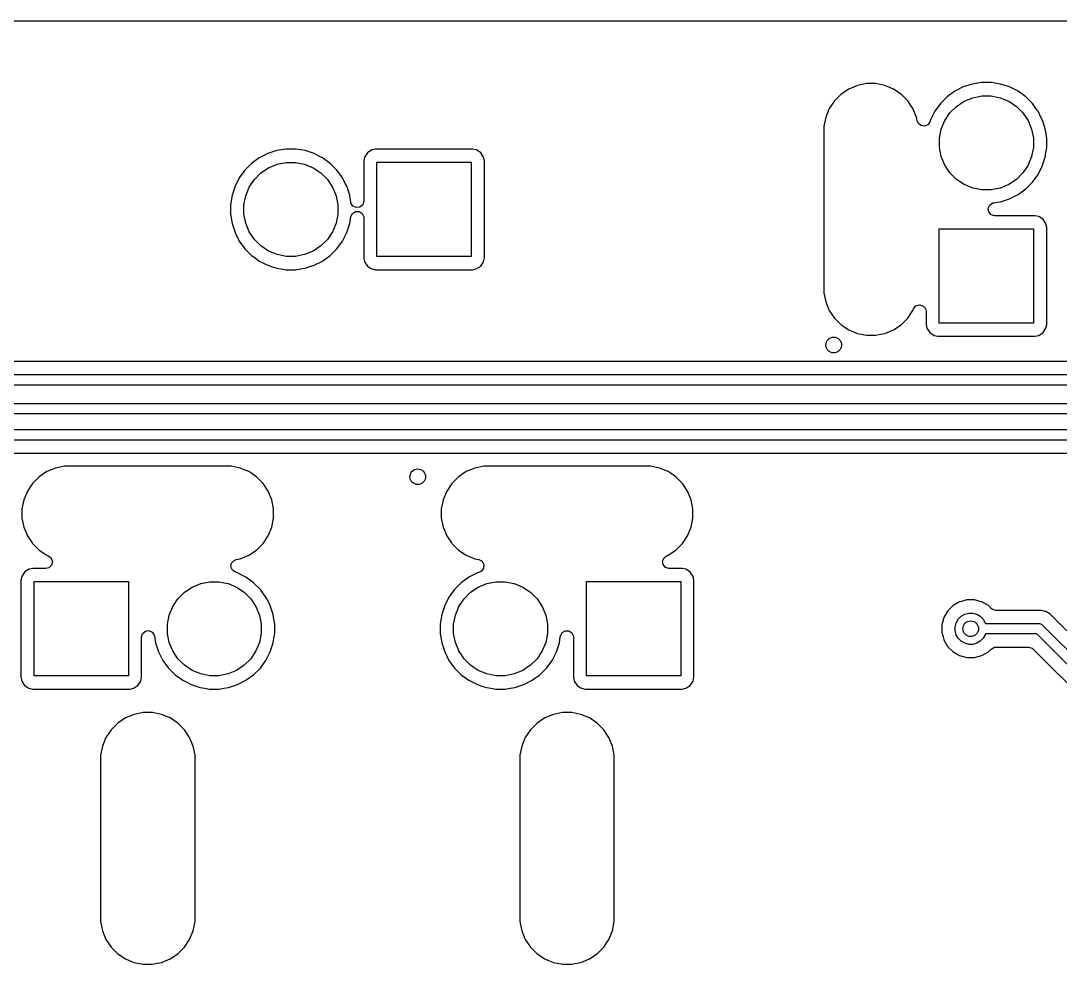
# Model space of a CAD drawing. Extents: x 45 to 205, y -97 to -37.
# Drawn here: x 144.58 to 164.41, y -55.4 to -37.4 of the extents above; entities that cross this region are included whole.
import ezdxf

# ---------------------------------------------------------------- set-up
doc = ezdxf.new("R2010")
doc.units = 0
doc.layers.add('BLACK', color=7, linetype='CONTINUOUS')

msp = doc.modelspace()

# ---------------------------------------------------------------- linework, layer by layer
at = {"layer": 'BLACK', "linetype": 'CONTINUOUS'}
for p, q in [((45.52449, -37.40057), (186.388302, -37.40057)), ((160.537322, -38.634176), (160.373449, -38.702053)), ((160.537331, -38.634173), (160.537322, -38.634176)), ((160.711296, -38.59957), (160.537331, -38.634173)), ((160.711299, -38.59957), (160.711296, -38.59957)), ((160.888681, -38.59957), (160.711299, -38.59957)), ((160.888684, -38.59957), (160.888681, -38.59957)), ((161.062648, -38.634173), (160.888684, -38.59957)), ((161.062657, -38.634176), (161.062648, -38.634173)), ((161.22653, -38.702053), (161.062657, -38.634176)), ((162.55835, -38.663858), (162.396992, -38.746076)), ((162.558353, -38.663857), (162.55835, -38.663858)), ((162.730579, -38.607899), (162.558353, -38.663857)), ((162.909439, -38.57957), (162.730579, -38.607899)), ((162.909444, -38.57957), (162.909439, -38.57957)), ((163.090536, -38.57957), (162.909444, -38.57957)), ((163.090541, -38.57957), (163.090536, -38.57957)), ((163.2694, -38.607899), (163.090541, -38.57957)), ((163.441626, -38.663857), (163.2694, -38.607899)), ((163.441629, -38.663858), (163.441626, -38.663857)), ((163.55129, -38.719734), (163.441629, -38.663858)), ((160.225951, -38.800608), (160.100528, -38.926031)), ((160.225955, -38.800605), (160.225951, -38.800608)), ((160.373436, -38.70206), (160.225955, -38.800605)), ((160.373449, -38.702053), (160.373436, -38.70206)), ((161.226543, -38.70206), (161.22653, -38.702053)), ((161.374024, -38.800605), (161.226543, -38.70206)), ((161.374028, -38.800608), (161.374024, -38.800605)), ((161.499451, -38.926031), (161.374028, -38.800608)), ((162.25049, -38.852515), (162.122435, -38.98057)), ((162.250495, -38.852511), (162.25049, -38.852515)), ((162.396992, -38.746076), (162.250495, -38.852511)), ((162.738734, -38.868824), (162.911775, -38.834404)), ((162.911775, -38.834404), (163.088205, -38.834404)), ((163.088205, -38.834404), (163.261246, -38.868824)), ((163.602984, -38.746074), (163.55129, -38.719734)), ((163.602986, -38.746075), (163.602984, -38.746074)), ((163.602987, -38.746076), (163.602986, -38.746075)), ((163.749484, -38.852511), (163.602987, -38.746076)), ((163.749489, -38.852515), (163.749484, -38.852511)), ((163.877544, -38.98057), (163.749489, -38.852515)), ((160.100525, -38.926035), (160.00198, -39.073516)), ((160.100528, -38.926031), (160.100525, -38.926035)), ((161.499454, -38.926035), (161.499451, -38.926031)), ((161.597999, -39.073516), (161.499454, -38.926035)), ((162.122431, -38.980575), (162.015996, -39.127072)), ((162.122435, -38.98057), (162.122431, -38.980575)), ((162.304281, -39.159116), (162.429036, -39.034361)), ((162.429036, -39.034361), (162.575733, -38.936341)), ((162.575733, -38.936341), (162.738734, -38.868824)), ((163.261246, -38.868824), (163.424247, -38.936341)), ((163.424247, -38.936341), (163.570944, -39.034361)), ((163.570944, -39.034361), (163.695699, -39.159116)), ((163.877548, -38.980575), (163.877544, -38.98057)), ((163.945073, -39.073516), (163.877548, -38.980575)), ((159.934093, -39.237411), (159.89949, -39.411374)), ((159.934096, -39.237402), (159.934093, -39.237411)), ((160.001973, -39.073529), (159.934096, -39.237402)), ((160.00198, -39.073516), (160.001973, -39.073529)), ((161.598006, -39.073529), (161.597999, -39.073516)), ((161.665883, -39.237402), (161.598006, -39.073529)), ((161.665886, -39.237411), (161.665883, -39.237402)), ((161.681201, -39.314405), (161.665886, -39.237411)), ((162.015996, -39.127072), (161.933778, -39.28843)), ((162.206261, -39.305813), (162.304281, -39.159116)), ((163.695699, -39.159116), (163.793719, -39.305813)), ((163.983986, -39.127076), (163.945073, -39.073516)), ((164.010845, -39.17979), (163.983986, -39.127076)), ((164.066201, -39.28843), (164.010845, -39.17979)), ((159.89949, -39.411374), (159.89949, -42.588765)), ((161.696631, -39.354247), (161.681201, -39.314405)), ((161.748106, -39.401491), (161.696631, -39.354247)), ((161.816953, -39.413406), (161.748106, -39.401491)), ((161.881311, -39.386208), (161.816953, -39.413406)), ((161.920749, -39.328532), (161.881311, -39.386208)), ((161.933777, -39.288433), (161.920749, -39.328532)), ((161.933778, -39.28843), (161.933777, -39.288433)), ((162.138744, -39.468814), (162.206261, -39.305813)), ((163.793719, -39.305813), (163.861236, -39.468814)), ((164.066202, -39.288433), (164.066201, -39.28843)), ((164.087586, -39.354247), (164.066202, -39.288433)), ((164.122161, -39.460661), (164.087586, -39.354247)), ((164.131649, -39.520565), (164.122161, -39.460661)), ((162.104324, -39.641855), (162.138744, -39.468814)), ((162.104324, -39.818285), (162.104324, -39.641855)), ((163.861236, -39.468814), (163.895656, -39.641855)), ((163.895656, -39.641855), (163.895656, -39.818285)), ((164.15049, -39.639518), (164.131649, -39.520565)), ((164.15049, -39.820621), (164.15049, -39.639518)), ((149.639439, -39.84957), (149.460579, -39.877899)), ((149.639444, -39.84957), (149.639439, -39.84957)), ((149.820536, -39.84957), (149.639444, -39.84957)), ((149.820541, -39.84957), (149.820536, -39.84957)), ((149.9994, -39.877899), (149.820541, -39.84957)), ((151.345313, -39.84957), (151.272254, -39.864102)), ((151.345316, -39.84957), (151.345313, -39.84957)), ((153.194664, -39.84957), (151.345316, -39.84957)), ((153.194667, -39.84957), (153.194664, -39.84957)), ((153.267725, -39.864102), (153.194667, -39.84957)), ((162.138744, -39.991326), (162.104324, -39.818285)), ((163.895656, -39.818285), (163.861236, -39.991326)), ((164.141288, -39.878714), (164.15049, -39.820621)), ((149.126992, -40.016076), (148.980495, -40.122511)), ((149.28835, -39.933858), (149.126992, -40.016076)), ((149.288353, -39.933857), (149.28835, -39.933858)), ((149.460579, -39.877899), (149.288353, -39.933857)), ((150.171626, -39.933857), (149.9994, -39.877899)), ((150.171629, -39.933858), (150.171626, -39.933857)), ((150.265457, -39.981667), (150.171629, -39.933858)), ((150.332984, -40.016074), (150.265457, -39.981667)), ((150.332986, -40.016075), (150.332984, -40.016074)), ((150.332987, -40.016076), (150.332986, -40.016075)), ((150.479484, -40.122511), (150.332987, -40.016076)), ((151.134022, -40.002334), (151.11949, -40.075391)), ((151.134023, -40.00233), (151.134022, -40.002334)), ((151.189389, -39.919469), (151.134023, -40.00233)), ((151.27225, -39.864103), (151.189389, -39.919469)), ((151.272254, -39.864102), (151.27225, -39.864103)), ((153.267729, -39.864103), (153.267725, -39.864102)), ((153.269493, -39.865282), (153.267729, -39.864103)), ((153.350591, -39.919469), (153.269493, -39.865282)), ((153.404051, -39.999479), (153.350591, -39.919469)), ((153.405956, -40.00233), (153.404051, -39.999479)), ((153.405957, -40.002334), (153.405956, -40.00233)), ((153.420489, -40.075391), (153.405957, -40.002334)), ((162.206261, -40.154327), (162.138744, -39.991326)), ((163.861236, -39.991326), (163.793719, -40.154327)), ((164.066201, -40.171709), (164.122161, -39.999479)), ((164.122161, -39.999479), (164.141288, -39.878714)), ((148.852431, -40.250575), (148.745996, -40.397072)), ((148.852435, -40.25057), (148.852431, -40.250575)), ((148.98049, -40.122515), (148.852435, -40.25057)), ((148.980495, -40.122511), (148.98049, -40.122515)), ((149.159036, -40.304361), (149.305733, -40.206341)), ((149.305733, -40.206341), (149.468734, -40.138824)), ((149.468734, -40.138824), (149.641775, -40.104404)), ((149.641775, -40.104404), (149.818205, -40.104404)), ((149.818205, -40.104404), (149.991246, -40.138824)), ((149.991246, -40.138824), (150.154247, -40.206341)), ((150.154247, -40.206341), (150.300944, -40.304361)), ((150.479489, -40.122515), (150.479484, -40.122511)), ((150.607544, -40.25057), (150.479489, -40.122515)), ((150.607548, -40.250575), (150.607544, -40.25057)), ((150.688347, -40.361787), (150.607548, -40.250575)), ((151.11949, -40.075391), (151.11949, -40.842938)), ((151.36999, -41.90007), (151.36999, -40.10007)), ((151.36999, -40.10007), (153.16999, -40.10007)), ((153.16999, -40.10007), (153.16999, -41.90007)), ((153.42049, -40.075393), (153.420489, -40.075391)), ((153.42049, -40.075396), (153.42049, -40.075393)), ((153.42049, -41.924744), (153.42049, -40.075396)), ((162.304281, -40.301024), (162.206261, -40.154327)), ((163.793719, -40.154327), (163.695699, -40.301024)), ((163.983986, -40.333064), (164.066201, -40.171709)), ((148.745996, -40.397072), (148.663778, -40.55843)), ((148.936261, -40.575813), (149.034281, -40.429116)), ((149.034281, -40.429116), (149.159036, -40.304361)), ((150.300944, -40.304361), (150.425699, -40.429116)), ((150.425699, -40.429116), (150.523719, -40.575813)), ((150.713986, -40.397076), (150.688347, -40.361787)), ((150.76773, -40.502554), (150.713986, -40.397076)), ((162.429036, -40.425779), (162.304281, -40.301024)), ((162.575733, -40.523799), (162.429036, -40.425779)), ((163.570944, -40.425779), (163.424247, -40.523799)), ((163.695699, -40.301024), (163.570944, -40.425779)), ((163.877543, -40.479571), (163.983986, -40.333064)), ((148.663777, -40.558433), (148.607819, -40.730659)), ((148.663778, -40.55843), (148.663777, -40.558433)), ((148.868744, -40.738814), (148.936261, -40.575813)), ((150.523719, -40.575813), (150.591236, -40.738814)), ((150.796201, -40.55843), (150.76773, -40.502554)), ((150.796202, -40.558433), (150.796201, -40.55843)), ((150.801082, -40.573453), (150.796202, -40.558433)), ((150.852161, -40.730661), (150.801082, -40.573453)), ((162.738734, -40.591316), (162.575733, -40.523799)), ((162.911775, -40.625736), (162.738734, -40.591316)), ((163.088205, -40.625736), (162.911775, -40.625736)), ((163.261246, -40.591316), (163.088205, -40.625736)), ((163.424247, -40.523799), (163.261246, -40.591316)), ((163.602984, -40.714066), (163.749491, -40.607623)), ((163.749491, -40.607623), (163.877543, -40.479571)), ((148.607819, -40.730659), (148.57949, -40.909518)), ((148.834324, -40.911855), (148.868744, -40.738814)), ((150.591236, -40.738814), (150.625656, -40.911855)), ((150.853219, -40.737342), (150.852161, -40.730661)), ((150.873017, -40.862336), (150.853219, -40.737342)), ((151.11949, -40.842938), (151.099805, -40.909977)), ((163.269399, -40.852241), (163.441629, -40.796281)), ((163.441629, -40.796281), (163.602984, -40.714066)), ((148.57949, -40.909518), (148.57949, -41.090621)), ((148.834324, -41.088285), (148.834324, -40.911855)), ((150.625656, -40.911855), (150.625656, -41.088285)), ((150.876513, -40.877873), (150.873017, -40.862336)), ((150.914287, -40.936651), (150.876513, -40.877873)), ((150.902946, -41.074668), (150.962258, -41.037737)), ((150.977843, -40.965676), (150.914287, -40.936651)), ((150.962258, -41.037737), (151.032121, -41.038735)), ((151.047001, -40.955732), (150.977843, -40.965676)), ((151.032121, -41.038735), (151.090353, -41.077345)), ((151.099805, -40.909977), (151.047001, -40.955732)), ((163.034383, -40.977923), (163.063408, -40.914367)), ((163.044327, -41.047081), (163.034383, -40.977923)), ((163.090082, -41.099885), (163.044327, -41.047081)), ((163.063408, -40.914367), (163.068174, -40.911304)), ((163.068174, -40.911304), (163.122186, -40.876593)), ((163.122186, -40.876593), (163.137723, -40.873097)), ((163.137723, -40.873097), (163.205661, -40.862336)), ((163.205661, -40.862336), (163.269399, -40.852241)), ((148.57949, -41.090621), (148.607819, -41.26948)), ((148.868744, -41.261326), (148.834324, -41.088285)), ((150.625656, -41.088285), (150.591236, -41.261326)), ((150.852161, -41.269479), (150.866351, -41.179885)), ((150.866351, -41.179885), (150.873017, -41.137803)), ((150.873017, -41.137803), (150.902946, -41.074668)), ((151.090353, -41.077345), (151.118467, -41.141309)), ((151.118467, -41.141309), (151.11949, -41.157201)), ((151.11949, -41.157201), (151.11949, -41.924748)), ((163.157121, -41.11957), (163.090082, -41.099885)), ((163.924664, -41.11957), (163.157121, -41.11957)), ((163.924667, -41.11957), (163.924664, -41.11957)), ((163.997725, -41.134102), (163.924667, -41.11957)), ((163.997729, -41.134103), (163.997725, -41.134102)), ((164.010459, -41.142609), (163.997729, -41.134103)), ((164.080591, -41.189469), (164.010459, -41.142609)), ((164.134051, -41.269479), (164.080591, -41.189469)), ((148.607819, -41.26948), (148.663777, -41.441706)), ((148.663777, -41.441706), (148.663778, -41.441709)), ((148.663778, -41.441709), (148.719654, -41.55137)), ((148.936261, -41.424327), (148.868744, -41.261326)), ((149.034281, -41.571024), (148.936261, -41.424327)), ((150.523719, -41.424327), (150.425699, -41.571024)), ((150.591236, -41.261326), (150.523719, -41.424327)), ((150.713986, -41.603064), (150.796201, -41.441709)), ((150.796201, -41.441709), (150.852161, -41.269479)), ((162.09999, -43.17007), (162.09999, -41.37007)), ((162.09999, -41.37007), (163.89999, -41.37007)), ((163.89999, -41.37007), (163.89999, -43.17007)), ((164.135956, -41.27233), (164.134051, -41.269479)), ((164.135957, -41.272334), (164.135956, -41.27233)), ((164.150489, -41.345391), (164.135957, -41.272334)), ((164.15049, -41.345393), (164.150489, -41.345391)), ((164.15049, -41.345396), (164.15049, -41.345393)), ((164.15049, -43.194744), (164.15049, -41.345396)), ((148.719654, -41.55137), (148.731204, -41.574038)), ((148.731204, -41.574038), (148.745996, -41.603067)), ((148.745996, -41.603067), (148.852431, -41.749564)), ((149.159036, -41.695779), (149.034281, -41.571024)), ((150.425699, -41.571024), (150.300944, -41.695779)), ((150.607543, -41.749571), (150.713986, -41.603064)), ((148.852431, -41.749564), (148.852435, -41.749569)), ((148.852435, -41.749569), (148.98049, -41.877624)), ((149.305733, -41.793799), (149.159036, -41.695779)), ((149.468734, -41.861316), (149.305733, -41.793799)), ((150.154247, -41.793799), (149.991246, -41.861316)), ((150.300944, -41.695779), (150.154247, -41.793799)), ((150.479491, -41.877623), (150.607543, -41.749571)), ((148.98049, -41.877624), (148.980495, -41.877628)), ((148.980495, -41.877628), (149.045351, -41.924748)), ((149.045351, -41.924748), (149.126996, -41.984066)), ((149.126996, -41.984066), (149.232474, -42.03781)), ((149.232474, -42.03781), (149.28835, -42.066281)), ((149.641775, -41.895736), (149.468734, -41.861316)), ((149.818205, -41.895736), (149.641775, -41.895736)), ((149.991246, -41.861316), (149.818205, -41.895736)), ((150.171629, -42.066281), (150.332984, -41.984066)), ((150.332984, -41.984066), (150.479491, -41.877623)), ((151.11949, -41.924748), (151.134022, -41.997805)), ((151.134022, -41.997805), (151.134023, -41.997809)), ((151.134023, -41.997809), (151.134024, -41.99781)), ((151.134024, -41.99781), (151.189389, -42.080671)), ((153.16999, -41.90007), (151.36999, -41.90007)), ((153.350591, -42.080671), (153.405956, -41.99781)), ((153.405956, -41.99781), (153.42049, -41.924744)), ((149.28835, -42.066281), (149.288353, -42.066282)), ((149.288353, -42.066282), (149.374466, -42.094261)), ((149.374466, -42.094261), (149.460581, -42.122241)), ((149.460581, -42.122241), (149.543419, -42.135361)), ((149.543419, -42.135361), (149.639439, -42.15057)), ((149.639439, -42.15057), (149.639444, -42.15057)), ((149.639444, -42.15057), (149.820541, -42.15057)), ((149.820541, -42.15057), (149.9123, -42.136036)), ((149.9123, -42.136036), (149.999399, -42.122241)), ((149.999399, -42.122241), (150.171629, -42.066281)), ((151.189389, -42.080671), (151.251604, -42.122241)), ((151.251604, -42.122241), (151.27225, -42.136036)), ((151.27225, -42.136036), (151.272254, -42.136037)), ((151.272254, -42.136037), (151.345311, -42.150569)), ((151.345311, -42.150569), (151.345314, -42.15057)), ((151.345314, -42.15057), (151.345316, -42.15057)), ((151.345316, -42.15057), (153.194666, -42.15057)), ((153.194666, -42.15057), (153.194667, -42.150569)), ((153.194667, -42.150569), (153.26773, -42.136036)), ((153.26773, -42.136036), (153.350591, -42.080671)), ((159.89949, -42.588765), (159.934093, -42.762728)), ((159.934093, -42.762728), (159.934096, -42.762737)), ((159.934096, -42.762737), (160.001973, -42.92661)), ((161.654769, -42.841008), (161.721063, -42.818942)), ((161.721063, -42.818942), (161.788762, -42.83622)), ((160.001973, -42.92661), (160.00198, -42.926623)), ((160.00198, -42.926623), (160.100525, -43.074104)), ((161.499454, -43.074105), (161.598003, -42.926617)), ((161.598003, -42.926617), (161.610928, -42.89541)), ((161.610928, -42.89541), (161.654769, -42.841008)), ((161.788762, -42.83622), (161.836373, -42.887357)), ((161.836373, -42.887357), (161.84949, -42.942863)), ((161.84949, -42.942863), (161.84949, -43.194748)), ((160.100525, -43.074104), (160.100528, -43.074108)), ((160.100528, -43.074108), (160.225951, -43.199531)), ((160.225951, -43.199531), (160.225955, -43.199534)), ((160.225955, -43.199534), (160.373436, -43.298079)), ((161.226537, -43.298083), (161.374025, -43.199534)), ((161.374025, -43.199534), (161.499454, -43.074105)), ((161.84949, -43.194748), (161.864022, -43.267805)), ((163.89999, -43.17007), (162.09999, -43.17007)), ((164.135956, -43.26781), (164.15049, -43.194744)), ((160.373436, -43.298079), (160.373449, -43.298086)), ((160.373449, -43.298086), (160.496353, -43.348993)), ((160.496353, -43.348993), (160.537324, -43.365964)), ((160.537324, -43.365964), (160.537326, -43.365964)), ((160.537326, -43.365964), (160.537331, -43.365966)), ((160.537331, -43.365966), (160.711294, -43.400569)), ((160.711294, -43.400569), (160.711297, -43.40057)), ((160.711297, -43.40057), (160.711299, -43.40057)), ((160.711299, -43.40057), (160.888683, -43.40057)), ((160.888683, -43.40057), (160.888684, -43.400569)), ((160.888684, -43.400569), (160.946672, -43.389034)), ((160.946672, -43.389034), (161.062648, -43.365966)), ((161.062648, -43.365966), (161.062651, -43.365964)), ((161.062651, -43.365964), (161.062656, -43.365964)), ((161.062656, -43.365964), (161.226537, -43.298083)), ((161.864022, -43.267805), (161.864023, -43.267809)), ((161.864023, -43.267809), (161.864024, -43.26781)), ((161.864024, -43.26781), (161.919389, -43.350671)), ((161.919389, -43.350671), (162.00225, -43.406036)), ((162.00225, -43.406036), (162.002254, -43.406037)), ((162.002254, -43.406037), (162.075311, -43.420569)), ((162.075311, -43.420569), (162.075314, -43.42057)), ((162.075314, -43.42057), (162.075316, -43.42057)), ((162.075316, -43.42057), (163.924666, -43.42057)), ((163.924666, -43.42057), (163.924667, -43.420569)), ((163.924667, -43.420569), (163.99773, -43.406036)), ((163.99773, -43.406036), (164.080591, -43.350671)), ((164.080591, -43.350671), (164.135956, -43.26781)), ((172.928446, -43.89957), (69.503846, -43.89957)), ((69.54999, -44.15007), (168.24999, -44.15007)), ((168.24999, -44.35007), (69.591412, -44.35007)), ((129.007096, -44.70007), (173.238392, -44.70007)), ((173.279814, -44.90007), (129.048518, -44.90007)), ((140.49999, -45.20007), (173.728343, -45.20007)), ((173.769765, -45.40007), (140.541412, -45.40007)), ((140.696534, -45.65057), (173.654446, -45.65057)), ((145.073447, -46.002125), (144.925977, -46.100664)), ((145.073461, -46.002118), (145.073447, -46.002125)), ((145.237319, -45.934242), (145.073461, -46.002118)), ((145.237329, -45.934239), (145.237319, -45.934242)), ((145.411297, -45.899631), (145.237329, -45.934239)), ((145.438717, -45.899631), (145.411297, -45.899631)), ((145.439657, -45.89957), (145.438717, -45.899631)), ((145.499982, -45.89957), (145.439657, -45.89957)), ((145.557565, -45.899569), (145.499982, -45.89957)), ((145.557568, -45.89957), (145.557565, -45.899569)), ((148.499982, -45.89957), (145.557568, -45.89957)), ((148.588676, -45.899569), (148.499982, -45.89957)), ((148.588678, -45.899569), (148.588676, -45.899569)), ((148.762661, -45.934173), (148.588678, -45.899569)), ((148.82321, -45.959252), (148.762661, -45.934173)), ((148.926549, -46.002054), (148.82321, -45.959252)), ((148.92655, -46.002055), (148.926548, -46.002054)), ((148.926548, -46.002054), (148.926549, -46.002054)), ((148.963793, -46.026939), (148.92655, -46.002055)), ((153.073447, -46.002125), (152.925977, -46.100664)), ((153.073461, -46.002118), (153.073447, -46.002125)), ((153.237319, -45.934242), (153.073461, -46.002118)), ((153.237329, -45.934239), (153.237319, -45.934242)), ((153.411297, -45.899631), (153.237329, -45.934239)), ((153.438717, -45.899631), (153.411297, -45.899631)), ((153.439657, -45.89957), (153.438717, -45.899631)), ((153.499982, -45.89957), (153.439657, -45.89957)), ((153.557565, -45.899569), (153.499982, -45.89957)), ((153.557568, -45.89957), (153.557565, -45.899569)), ((156.499982, -45.89957), (153.557568, -45.89957)), ((156.588676, -45.899569), (156.499982, -45.89957)), ((156.588678, -45.899569), (156.588676, -45.899569)), ((156.762661, -45.934173), (156.588678, -45.899569)), ((156.82321, -45.959252), (156.762661, -45.934173)), ((156.926549, -46.002054), (156.82321, -45.959252)), ((156.92655, -46.002055), (156.926548, -46.002054)), ((156.926548, -46.002054), (156.926549, -46.002054)), ((156.963793, -46.026939), (156.92655, -46.002055)), ((144.925971, -46.100669), (144.800557, -46.226086)), ((144.925977, -46.100664), (144.925971, -46.100669)), ((149.074043, -46.100603), (148.963793, -46.026939)), ((149.074046, -46.100606), (149.074043, -46.100603)), ((149.199482, -46.22604), (149.074046, -46.100606)), ((152.925971, -46.100669), (152.800557, -46.226086)), ((152.925977, -46.100664), (152.925971, -46.100669)), ((157.074043, -46.100603), (156.963793, -46.026939)), ((157.074046, -46.100606), (157.074043, -46.100603)), ((157.199482, -46.22604), (157.074046, -46.100606)), ((144.702007, -46.373579), (144.634137, -46.537435)), ((144.702013, -46.373568), (144.702007, -46.373579)), ((144.800555, -46.226088), (144.702013, -46.373568)), ((144.800557, -46.226086), (144.800555, -46.226088)), ((149.298036, -46.373534), (149.199482, -46.22604)), ((149.365922, -46.537422), (149.298036, -46.373534)), ((152.702007, -46.373579), (152.634137, -46.537435)), ((152.702013, -46.373568), (152.702007, -46.373579)), ((152.800555, -46.226088), (152.702013, -46.373568)), ((152.800557, -46.226086), (152.800555, -46.226088)), ((157.298036, -46.373534), (157.199482, -46.22604)), ((157.365922, -46.537422), (157.298036, -46.373534)), ((144.634132, -46.537452), (144.59953, -46.711409)), ((144.634137, -46.537435), (144.634132, -46.537452)), ((149.365922, -46.537426), (149.365922, -46.537422)), ((149.365923, -46.537427), (149.365922, -46.537426)), ((149.40053, -46.711401), (149.365923, -46.537427)), ((152.634132, -46.537452), (152.59953, -46.711409)), ((152.634137, -46.537435), (152.634132, -46.537452)), ((157.365922, -46.537426), (157.365922, -46.537422)), ((157.365923, -46.537427), (157.365922, -46.537426)), ((157.40053, -46.711401), (157.365923, -46.537427)), ((144.59953, -46.711409), (144.59953, -46.88879)), ((149.40053, -46.711404), (149.40053, -46.711401)), ((149.40053, -46.888796), (149.40053, -46.711404)), ((152.59953, -46.711409), (152.59953, -46.88879)), ((157.40053, -46.711404), (157.40053, -46.711401)), ((157.40053, -46.888796), (157.40053, -46.711404)), ((144.59953, -46.88879), (144.634132, -47.062747)), ((149.365922, -47.062778), (149.40053, -46.888796)), ((152.59953, -46.88879), (152.634132, -47.062747)), ((157.365922, -47.062778), (157.40053, -46.888796)), ((144.634132, -47.062747), (144.634137, -47.062764)), ((144.634137, -47.062764), (144.702007, -47.22662)), ((149.298036, -47.226666), (149.365922, -47.062778)), ((152.634132, -47.062747), (152.634137, -47.062764)), ((152.634137, -47.062764), (152.702007, -47.22662)), ((157.298036, -47.226666), (157.365922, -47.062778)), ((144.702007, -47.22662), (144.702009, -47.226625)), ((144.702009, -47.226625), (144.702011, -47.226628)), ((144.702011, -47.226628), (144.793298, -47.363251)), ((144.793298, -47.363251), (144.800555, -47.374111)), ((144.800555, -47.374111), (144.800557, -47.374113)), ((144.800557, -47.374113), (144.925971, -47.49953)), ((149.074046, -47.499594), (149.199482, -47.37416)), ((149.199482, -47.37416), (149.298036, -47.226666)), ((152.702007, -47.22662), (152.702009, -47.226625)), ((152.702009, -47.226625), (152.702011, -47.226628)), ((152.702011, -47.226628), (152.793298, -47.363251)), ((152.793298, -47.363251), (152.800555, -47.374111)), ((152.800555, -47.374111), (152.800557, -47.374113)), ((152.800557, -47.374113), (152.925971, -47.49953)), ((157.074046, -47.499594), (157.199482, -47.37416)), ((157.199482, -47.37416), (157.298036, -47.226666)), ((144.925971, -47.49953), (144.925977, -47.499535)), ((144.925977, -47.499535), (145.073447, -47.598074)), ((148.92655, -47.598145), (149.074046, -47.499594)), ((152.925971, -47.49953), (152.925977, -47.499535)), ((152.925977, -47.499535), (153.073447, -47.598074)), ((156.92655, -47.598145), (157.074046, -47.499594)), ((145.073447, -47.598074), (145.073451, -47.598076)), ((145.073451, -47.598076), (145.073457, -47.59808)), ((145.073457, -47.59808), (145.098334, -47.608384)), ((145.098334, -47.608384), (145.104671, -47.61101)), ((145.104671, -47.61101), (145.159074, -47.654852)), ((145.163856, -47.788846), (145.112718, -47.836455)), ((145.159074, -47.654852), (145.181137, -47.721147)), ((145.181137, -47.721147), (145.163856, -47.788846)), ((148.586771, -47.817071), (148.598686, -47.748224)), ((148.598686, -47.748224), (148.64593, -47.696749)), ((148.64593, -47.696749), (148.685769, -47.68132)), ((148.685769, -47.68132), (148.762661, -47.666027)), ((148.762661, -47.666027), (148.92655, -47.598145)), ((153.073447, -47.598074), (153.073451, -47.598076)), ((153.073451, -47.598076), (153.073457, -47.59808)), ((153.073457, -47.59808), (153.237329, -47.665961)), ((153.237329, -47.665961), (153.314334, -47.681279)), ((153.314334, -47.681279), (153.376243, -47.713665)), ((153.376243, -47.713665), (153.410816, -47.774382)), ((153.410816, -47.774382), (153.407075, -47.844151)), ((156.820208, -47.707923), (156.849233, -47.644367)), ((156.830152, -47.777081), (156.820208, -47.707923)), ((156.875907, -47.829885), (156.830152, -47.777081)), ((156.849233, -47.644367), (156.895495, -47.611008)), ((156.895495, -47.611008), (156.900913, -47.608763)), ((156.900913, -47.608763), (156.92655, -47.598145)), ((144.649389, -47.919469), (144.594023, -48.00233)), ((144.73225, -47.864103), (144.649389, -47.919469)), ((144.732254, -47.864102), (144.73225, -47.864103)), ((144.805313, -47.84957), (144.732254, -47.864102)), ((145.057216, -47.84957), (144.805313, -47.84957)), ((145.112718, -47.836455), (145.057216, -47.84957)), ((148.613969, -47.881429), (148.586771, -47.817071)), ((148.671645, -47.920867), (148.613969, -47.881429)), ((148.711626, -47.933857), (148.671645, -47.920867)), ((148.711629, -47.933858), (148.711626, -47.933857)), ((148.82129, -47.989734), (148.711629, -47.933858)), ((148.872984, -48.016074), (148.82129, -47.989734)), ((153.28835, -47.933859), (153.126992, -48.016076)), ((153.328458, -47.920827), (153.28835, -47.933859)), ((153.366208, -47.900822), (153.328458, -47.920827)), ((153.407075, -47.844151), (153.366208, -47.900822)), ((156.942946, -47.84957), (156.875907, -47.829885)), ((157.194664, -47.84957), (156.942946, -47.84957)), ((157.194667, -47.84957), (157.194664, -47.84957)), ((157.267725, -47.864102), (157.194667, -47.84957)), ((157.267729, -47.864103), (157.267725, -47.864102)), ((157.293659, -47.881429), (157.267729, -47.864103)), ((157.350591, -47.919469), (157.293659, -47.881429)), ((157.405956, -48.00233), (157.350591, -47.919469)), ((144.594022, -48.002334), (144.57949, -48.075391)), ((144.57949, -48.075391), (144.57949, -49.924748)), ((144.594023, -48.00233), (144.594022, -48.002334)), ((144.82999, -49.90007), (144.82999, -48.10007)), ((144.82999, -48.10007), (146.62999, -48.10007)), ((146.62999, -48.10007), (146.62999, -49.90007)), ((147.845733, -48.206341), (148.008734, -48.138824)), ((148.008734, -48.138824), (148.181775, -48.104404)), ((148.181775, -48.104404), (148.358205, -48.104404)), ((148.358205, -48.104404), (148.531246, -48.138824)), ((148.531246, -48.138824), (148.694247, -48.206341)), ((148.872986, -48.016075), (148.872984, -48.016074)), ((148.872987, -48.016076), (148.872986, -48.016075)), ((149.019484, -48.122511), (148.872987, -48.016076)), ((149.019489, -48.122515), (149.019484, -48.122511)), ((149.147544, -48.25057), (149.019489, -48.122515)), ((152.98049, -48.122515), (152.852435, -48.25057)), ((152.980495, -48.122511), (152.98049, -48.122515)), ((153.126992, -48.016076), (152.980495, -48.122511)), ((153.305733, -48.206341), (153.468734, -48.138824)), ((153.468734, -48.138824), (153.641775, -48.104404)), ((153.641775, -48.104404), (153.818205, -48.104404)), ((153.818205, -48.104404), (153.991246, -48.138824)), ((153.991246, -48.138824), (154.154247, -48.206341)), ((155.36999, -49.90007), (155.36999, -48.10007)), ((155.36999, -48.10007), (157.16999, -48.10007)), ((157.16999, -48.10007), (157.16999, -49.90007)), ((157.405957, -48.002334), (157.405956, -48.00233)), ((157.420489, -48.075391), (157.405957, -48.002334)), ((157.42049, -48.075393), (157.420489, -48.075391)), ((157.42049, -48.075396), (157.42049, -48.075393)), ((157.42049, -48.927595), (157.42049, -48.075396)), ((147.574281, -48.429116), (147.699036, -48.304361)), ((147.699036, -48.304361), (147.845733, -48.206341)), ((148.694247, -48.206341), (148.840944, -48.304361)), ((148.840944, -48.304361), (148.965699, -48.429116)), ((149.147548, -48.250575), (149.147544, -48.25057)), ((149.156614, -48.263054), (149.147548, -48.250575)), ((149.253986, -48.397076), (149.156614, -48.263054)), ((152.852431, -48.250575), (152.745996, -48.397072)), ((152.852435, -48.25057), (152.852431, -48.250575)), ((153.034281, -48.429116), (153.159036, -48.304361)), ((153.159036, -48.304361), (153.305733, -48.206341)), ((154.154247, -48.206341), (154.300944, -48.304361)), ((154.300944, -48.304361), (154.425699, -48.429116)), ((147.408744, -48.738814), (147.476261, -48.575813)), ((147.476261, -48.575813), (147.574281, -48.429116)), ((148.965699, -48.429116), (149.063719, -48.575813)), ((149.063719, -48.575813), (149.131236, -48.738814)), ((149.280733, -48.44957), (149.253986, -48.397076)), ((149.336201, -48.55843), (149.280733, -48.44957)), ((149.336202, -48.558433), (149.336201, -48.55843)), ((149.336568, -48.559561), (149.336202, -48.558433)), ((149.392161, -48.730661), (149.336568, -48.559561)), ((152.663777, -48.558433), (152.607819, -48.730659)), ((152.663778, -48.55843), (152.663777, -48.558433)), ((152.745996, -48.397072), (152.663778, -48.55843)), ((152.868744, -48.738814), (152.936261, -48.575813)), ((152.936261, -48.575813), (153.034281, -48.429116)), ((154.425699, -48.429116), (154.523719, -48.575813)), ((154.523719, -48.575813), (154.591236, -48.738814)), ((162.361972, -48.559563), (162.259483, -48.662052)), ((162.361978, -48.559558), (162.361972, -48.559563)), ((162.487501, -48.487087), (162.361978, -48.559558)), ((162.498983, -48.48401), (162.487501, -48.487087)), ((162.627515, -48.44957), (162.498983, -48.48401)), ((162.772465, -48.44957), (162.627515, -48.44957)), ((162.900996, -48.48401), (162.772465, -48.44957)), ((162.912479, -48.487087), (162.900996, -48.48401)), ((163.038001, -48.559558), (162.912478, -48.487087)), ((162.912478, -48.487087), (162.912479, -48.487087)), ((163.038007, -48.559563), (163.038001, -48.559558)), ((163.091695, -48.613251), (163.038007, -48.559563)), ((147.374324, -48.911855), (147.408744, -48.738814)), ((149.131236, -48.738814), (149.165656, -48.911855)), ((149.401176, -48.787581), (149.392161, -48.730661)), ((152.607819, -48.730659), (152.57949, -48.909518)), ((152.834324, -48.911855), (152.868744, -48.738814)), ((154.591236, -48.738814), (154.625656, -48.911855)), ((162.259478, -48.662058), (162.187007, -48.787581)), ((162.259483, -48.662052), (162.259478, -48.662058)), ((162.461984, -48.817442), (162.517362, -48.762064)), ((162.517362, -48.762064), (162.585185, -48.722906)), ((162.585185, -48.722906), (162.660832, -48.702637)), ((162.660832, -48.702637), (162.739148, -48.702637)), ((162.739148, -48.702637), (162.814795, -48.722906)), ((162.814795, -48.722906), (162.882618, -48.762064)), ((162.882618, -48.762064), (162.937996, -48.817442)), ((163.112337, -48.629885), (163.091695, -48.613251)), ((163.179376, -48.64957), (163.112337, -48.629885)), ((164.046133, -48.64957), (163.179376, -48.64957)), ((164.046134, -48.64957), (164.046133, -48.64957)), ((164.081008, -48.658914), (164.046134, -48.64957)), ((164.115883, -48.668259), (164.081008, -48.658914)), ((164.115884, -48.668259), (164.115883, -48.668258)), ((164.115883, -48.668258), (164.115883, -48.668259)), ((164.135274, -48.673454), (164.115884, -48.668259)), ((164.135276, -48.673455), (164.135274, -48.673454)), ((164.215198, -48.719597), (164.135276, -48.673455)), ((164.215203, -48.719601), (164.215198, -48.719597)), ((167.608853, -52.113251), (164.215203, -48.719601)), ((147.374324, -49.088285), (147.374324, -48.911855)), ((149.165656, -48.911855), (149.165656, -49.088285)), ((149.42049, -48.909518), (149.401176, -48.787581)), ((149.42049, -49.090621), (149.42049, -48.909518)), ((152.57949, -48.909518), (152.57949, -49.090621)), ((152.834324, -49.088285), (152.834324, -48.911855)), ((154.625656, -48.911855), (154.625656, -49.088285)), ((157.42049, -49.924744), (157.42049, -48.927595)), ((162.187006, -48.787585), (162.14949, -48.927595)), ((162.14949, -48.927595), (162.14949, -49.072545)), ((162.187007, -48.787581), (162.187006, -48.787585)), ((162.402557, -48.960912), (162.422826, -48.885265)), ((162.402557, -49.039228), (162.402557, -48.960912)), ((162.422826, -48.885265), (162.461984, -48.817442)), ((162.937996, -48.817442), (162.977154, -48.885265)), ((162.977154, -48.885265), (162.981121, -48.90007)), ((162.981121, -48.90007), (163.99999, -48.90007)), ((163.99999, -48.90007), (164.019499, -48.901991)), ((164.019499, -48.901991), (164.055547, -48.916923)), ((164.055547, -48.916923), (164.070701, -48.929359)), ((164.070701, -48.929359), (167.571911, -52.430569)), ((146.88049, -49.157201), (146.900175, -49.090162)), ((146.88049, -49.924744), (146.88049, -49.157201)), ((146.900175, -49.090162), (146.952979, -49.044407)), ((146.952979, -49.044407), (147.022137, -49.034463)), ((147.022137, -49.034463), (147.085693, -49.063488)), ((147.085693, -49.063488), (147.123467, -49.122266)), ((147.123467, -49.122266), (147.126963, -49.137803)), ((147.126963, -49.137803), (147.147819, -49.26948)), ((147.408744, -49.261326), (147.374324, -49.088285)), ((149.165656, -49.088285), (149.131236, -49.261326)), ((149.392161, -49.269479), (149.412461, -49.141309)), ((149.412461, -49.141309), (149.42049, -49.090621)), ((152.57949, -49.090621), (152.607819, -49.26948)), ((152.868744, -49.261326), (152.834324, -49.088285)), ((154.625656, -49.088285), (154.591236, -49.261326)), ((154.852161, -49.269479), (154.869944, -49.157201)), ((154.869944, -49.157201), (154.873017, -49.137803)), ((154.873017, -49.137803), (154.902946, -49.074668)), ((154.902946, -49.074668), (154.962258, -49.037737)), ((154.962258, -49.037737), (155.032121, -49.038735)), ((155.032121, -49.038735), (155.090353, -49.077345)), ((155.090353, -49.077345), (155.118467, -49.141309)), ((155.118467, -49.141309), (155.11949, -49.157201)), ((155.11949, -49.157201), (155.11949, -49.924748)), ((162.14949, -49.072545), (162.172174, -49.157201)), ((162.172174, -49.157201), (162.187007, -49.212558)), ((162.422826, -49.114875), (162.402557, -49.039228)), ((162.461984, -49.182698), (162.422826, -49.114875)), ((162.977154, -49.114875), (162.937996, -49.182698)), ((162.981121, -49.10007), (162.977154, -49.114875)), ((163.958568, -49.10007), (162.981121, -49.10007)), ((167.430489, -52.571991), (163.958568, -49.10007)), ((147.147819, -49.26948), (147.203777, -49.441706)), ((147.476261, -49.424327), (147.408744, -49.261326)), ((149.131236, -49.261326), (149.063719, -49.424327)), ((149.336201, -49.441709), (149.392161, -49.269479)), ((152.607819, -49.26948), (152.663777, -49.441706)), ((152.936261, -49.424327), (152.868744, -49.261326)), ((154.591236, -49.261326), (154.523719, -49.424327)), ((154.796201, -49.441709), (154.852161, -49.269479)), ((162.187007, -49.212558), (162.259478, -49.338081)), ((162.259478, -49.338081), (162.25948, -49.338083)), ((162.25948, -49.338083), (162.259481, -49.338085)), ((162.259481, -49.338085), (162.361975, -49.440579)), ((162.517362, -49.238076), (162.461984, -49.182698)), ((162.585185, -49.277234), (162.517362, -49.238076)), ((162.660832, -49.297503), (162.585185, -49.277234)), ((162.739148, -49.297503), (162.660832, -49.297503)), ((162.814795, -49.277234), (162.739148, -49.297503)), ((162.882618, -49.238076), (162.814795, -49.277234)), ((162.937996, -49.182698), (162.882618, -49.238076)), ((163.091695, -49.386889), (163.153018, -49.353404)), ((163.153018, -49.353404), (163.179376, -49.35057)), ((163.179376, -49.35057), (163.803446, -49.35057)), ((163.803446, -49.35057), (163.870485, -49.370255)), ((163.870485, -49.370255), (163.891127, -49.386889)), ((147.203777, -49.441706), (147.203778, -49.441709)), ((147.203778, -49.441709), (147.285996, -49.603067)), ((147.574281, -49.571024), (147.476261, -49.424327)), ((147.699036, -49.695779), (147.574281, -49.571024)), ((148.965699, -49.571024), (148.840944, -49.695779)), ((149.063719, -49.424327), (148.965699, -49.571024)), ((149.253986, -49.603064), (149.336201, -49.441709)), ((152.663777, -49.441706), (152.663778, -49.441709)), ((152.663778, -49.441709), (152.745996, -49.603067)), ((153.034281, -49.571024), (152.936261, -49.424327)), ((153.159036, -49.695779), (153.034281, -49.571024)), ((154.425699, -49.571024), (154.300944, -49.695779)), ((154.523719, -49.424327), (154.425699, -49.571024)), ((154.713986, -49.603064), (154.796201, -49.441709)), ((162.361975, -49.440579), (162.361976, -49.44058)), ((162.361976, -49.44058), (162.361978, -49.440581)), ((162.361978, -49.440581), (162.487501, -49.513052)), ((162.487501, -49.513052), (162.487502, -49.513052)), ((162.487502, -49.513052), (162.487505, -49.513054)), ((162.487505, -49.513054), (162.627515, -49.55057)), ((162.627515, -49.55057), (162.627518, -49.55057)), ((162.627518, -49.55057), (162.772462, -49.55057)), ((162.772462, -49.55057), (162.772465, -49.55057)), ((162.772465, -49.55057), (162.912475, -49.513054)), ((162.912475, -49.513054), (163.038005, -49.440579)), ((163.038005, -49.440579), (163.091695, -49.386889)), ((163.891127, -49.386889), (167.113171, -52.608933)), ((147.285996, -49.603067), (147.392431, -49.749564)), ((147.392431, -49.749564), (147.392435, -49.749569)), ((147.392435, -49.749569), (147.52049, -49.877624)), ((147.845733, -49.793799), (147.699036, -49.695779)), ((148.840944, -49.695779), (148.694247, -49.793799)), ((149.019491, -49.877623), (149.147543, -49.749571)), ((149.147543, -49.749571), (149.253986, -49.603064)), ((152.745996, -49.603067), (152.852431, -49.749564)), ((152.852431, -49.749564), (152.852435, -49.749569)), ((152.852435, -49.749569), (152.98049, -49.877624)), ((153.305733, -49.793799), (153.159036, -49.695779)), ((154.300944, -49.695779), (154.154247, -49.793799)), ((154.479491, -49.877623), (154.607543, -49.749571)), ((154.607543, -49.749571), (154.713986, -49.603064)), ((144.57949, -49.924748), (144.594022, -49.997805)), ((146.62999, -49.90007), (144.82999, -49.90007)), ((146.865956, -49.99781), (146.88049, -49.924744)), ((147.52049, -49.877624), (147.520495, -49.877628)), ((147.520495, -49.877628), (147.622602, -49.951812)), ((147.622602, -49.951812), (147.666996, -49.984066)), ((148.008734, -49.861316), (147.845733, -49.793799)), ((148.181775, -49.895736), (148.008734, -49.861316)), ((148.358205, -49.895736), (148.181775, -49.895736)), ((148.531246, -49.861316), (148.358205, -49.895736)), ((148.694247, -49.793799), (148.531246, -49.861316)), ((148.872984, -49.984066), (149.019491, -49.877623)), ((152.98049, -49.877624), (152.980495, -49.877628)), ((152.980495, -49.877628), (153.082602, -49.951812)), ((153.082602, -49.951812), (153.126996, -49.984066)), ((153.468734, -49.861316), (153.305733, -49.793799)), ((153.641775, -49.895736), (153.468734, -49.861316)), ((153.818205, -49.895736), (153.641775, -49.895736)), ((153.991246, -49.861316), (153.818205, -49.895736)), ((154.154247, -49.793799), (153.991246, -49.861316)), ((154.332984, -49.984066), (154.479491, -49.877623)), ((155.11949, -49.924748), (155.134022, -49.997805)), ((157.16999, -49.90007), (155.36999, -49.90007)), ((157.405956, -49.99781), (157.42049, -49.924744)), ((144.594022, -49.997805), (144.594023, -49.997809)), ((144.594023, -49.997809), (144.594024, -49.99781)), ((144.594024, -49.99781), (144.649389, -50.080671)), ((144.649389, -50.080671), (144.711604, -50.122241)), ((144.711604, -50.122241), (144.73225, -50.136036)), ((144.73225, -50.136036), (144.732254, -50.136037)), ((144.732254, -50.136037), (144.805311, -50.150569)), ((144.805311, -50.150569), (144.805314, -50.15057)), ((144.805314, -50.15057), (144.805316, -50.15057)), ((144.805316, -50.15057), (146.654666, -50.15057)), ((146.654666, -50.15057), (146.654667, -50.150569)), ((146.654667, -50.150569), (146.72773, -50.136036)), ((146.72773, -50.136036), (146.810591, -50.080671)), ((146.810591, -50.080671), (146.865956, -49.99781)), ((147.666996, -49.984066), (147.754253, -50.028526)), ((147.754253, -50.028526), (147.82835, -50.066281)), ((147.82835, -50.066281), (147.828353, -50.066282)), ((147.828353, -50.066282), (147.914466, -50.094261)), ((147.914466, -50.094261), (148.000581, -50.122241)), ((148.000581, -50.122241), (148.083419, -50.135361)), ((148.083419, -50.135361), (148.179439, -50.15057)), ((148.179439, -50.15057), (148.179444, -50.15057)), ((148.179444, -50.15057), (148.360541, -50.15057)), ((148.360541, -50.15057), (148.4523, -50.136036)), ((148.4523, -50.136036), (148.539399, -50.122241)), ((148.539399, -50.122241), (148.711629, -50.066281)), ((148.711629, -50.066281), (148.872984, -49.984066)), ((153.126996, -49.984066), (153.214253, -50.028526)), ((153.214253, -50.028526), (153.28835, -50.066281)), ((153.28835, -50.066281), (153.288353, -50.066282)), ((153.288353, -50.066282), (153.374466, -50.094261)), ((153.374466, -50.094261), (153.460581, -50.122241)), ((153.460581, -50.122241), (153.543419, -50.135361)), ((153.543419, -50.135361), (153.639439, -50.15057)), ((153.639439, -50.15057), (153.639444, -50.15057)), ((153.639444, -50.15057), (153.820541, -50.15057)), ((153.820541, -50.15057), (153.9123, -50.136036)), ((153.9123, -50.136036), (153.999399, -50.122241)), ((153.999399, -50.122241), (154.171629, -50.066281)), ((154.171629, -50.066281), (154.332984, -49.984066)), ((155.134022, -49.997805), (155.134023, -49.997809)), ((155.134023, -49.997809), (155.134024, -49.99781)), ((155.134024, -49.99781), (155.189389, -50.080671)), ((155.189389, -50.080671), (155.251604, -50.122241)), ((155.251604, -50.122241), (155.27225, -50.136036)), ((155.27225, -50.136036), (155.272254, -50.136037)), ((155.272254, -50.136037), (155.345311, -50.150569)), ((155.345311, -50.150569), (155.345314, -50.15057)), ((155.345314, -50.15057), (155.345316, -50.15057)), ((155.345316, -50.15057), (157.194666, -50.15057)), ((157.194666, -50.15057), (157.194667, -50.150569)), ((157.194667, -50.150569), (157.26773, -50.136036)), ((157.26773, -50.136036), (157.350591, -50.080671)), ((157.350591, -50.080671), (157.405956, -49.99781)), ((146.57344, -50.701992), (146.425959, -50.800537)), ((146.573453, -50.701985), (146.57344, -50.701992)), ((146.737326, -50.634108), (146.573453, -50.701985)), ((146.737335, -50.634105), (146.737326, -50.634108)), ((146.9113, -50.599502), (146.737335, -50.634105)), ((146.911303, -50.599502), (146.9113, -50.599502)), ((147.088685, -50.599502), (146.911303, -50.599502)), ((147.088688, -50.599502), (147.088685, -50.599502)), ((147.262652, -50.634105), (147.088688, -50.599502)), ((147.262661, -50.634108), (147.262652, -50.634105)), ((147.426534, -50.701985), (147.262661, -50.634108)), ((147.426547, -50.701992), (147.426534, -50.701985)), ((147.574028, -50.800537), (147.426547, -50.701992)), ((154.57344, -50.701992), (154.425959, -50.800537)), ((154.573453, -50.701985), (154.57344, -50.701992)), ((154.737326, -50.634108), (154.573453, -50.701985)), ((154.737335, -50.634105), (154.737326, -50.634108)), ((154.9113, -50.599502), (154.737335, -50.634105)), ((154.911303, -50.599502), (154.9113, -50.599502)), ((155.088685, -50.599502), (154.911303, -50.599502)), ((155.088688, -50.599502), (155.088685, -50.599502)), ((155.262652, -50.634105), (155.088688, -50.599502)), ((155.262661, -50.634108), (155.262652, -50.634105)), ((155.426534, -50.701985), (155.262661, -50.634108)), ((155.426547, -50.701992), (155.426534, -50.701985)), ((155.574028, -50.800537), (155.426547, -50.701992)), ((146.300529, -50.925967), (146.201984, -51.073448)), ((146.300532, -50.925963), (146.300529, -50.925967)), ((146.425955, -50.80054), (146.300532, -50.925963)), ((146.425959, -50.800537), (146.425955, -50.80054)), ((147.574032, -50.80054), (147.574028, -50.800537)), ((147.699455, -50.925963), (147.574032, -50.80054)), ((147.699458, -50.925967), (147.699455, -50.925963)), ((147.798003, -51.073448), (147.699458, -50.925967)), ((154.300529, -50.925967), (154.201984, -51.073448)), ((154.300532, -50.925963), (154.300529, -50.925967)), ((154.425955, -50.80054), (154.300532, -50.925963)), ((154.425959, -50.800537), (154.425955, -50.80054)), ((155.574032, -50.80054), (155.574028, -50.800537)), ((155.699455, -50.925963), (155.574032, -50.80054)), ((155.699458, -50.925967), (155.699455, -50.925963)), ((155.798003, -51.073448), (155.699458, -50.925967)), ((146.201977, -51.073461), (146.1341, -51.237334)), ((146.201984, -51.073448), (146.201977, -51.073461)), ((147.79801, -51.073461), (147.798003, -51.073448)), ((147.865887, -51.237334), (147.79801, -51.073461)), ((154.201977, -51.073461), (154.1341, -51.237334)), ((154.201984, -51.073448), (154.201977, -51.073461)), ((155.79801, -51.073461), (155.798003, -51.073448)), ((155.865887, -51.237334), (155.79801, -51.073461)), ((146.134097, -51.237343), (146.099494, -51.411306)), ((146.1341, -51.237334), (146.134097, -51.237343)), ((147.86589, -51.237343), (147.865887, -51.237334)), ((147.900493, -51.411306), (147.86589, -51.237343)), ((154.134097, -51.237343), (154.099494, -51.411306)), ((154.1341, -51.237334), (154.134097, -51.237343)), ((155.86589, -51.237343), (155.865887, -51.237334)), ((155.900493, -51.411306), (155.86589, -51.237343)), ((146.099494, -51.411306), (146.099494, -54.588697)), ((147.900494, -51.411308), (147.900493, -51.411306)), ((147.900494, -51.411311), (147.900494, -51.411308)), ((147.900494, -51.447275), (147.900494, -51.411311)), ((147.900494, -54.442419), (147.900494, -51.447275)), ((154.099494, -51.411306), (154.099494, -54.588697)), ((155.900494, -51.411308), (155.900493, -51.411306)), ((155.900494, -51.411311), (155.900494, -51.411308)), ((155.900494, -51.447275), (155.900494, -51.411311)), ((155.900494, -54.442419), (155.900494, -51.447275)), ((147.900494, -54.500002), (147.900494, -54.442419)), ((147.900494, -54.588693), (147.900494, -54.500002)), ((155.900494, -54.500002), (155.900494, -54.442419)), ((155.900494, -54.588693), (155.900494, -54.500002)), ((146.099494, -54.588697), (146.134097, -54.76266)), ((147.865888, -54.762668), (147.900494, -54.588693)), ((154.099494, -54.588697), (154.134097, -54.76266)), ((155.865888, -54.762668), (155.900494, -54.588693)), ((146.134097, -54.76266), (146.1341, -54.762669)), ((146.1341, -54.762669), (146.201977, -54.926542)), ((146.201977, -54.926542), (146.201984, -54.926555)), ((146.201984, -54.926555), (146.300529, -55.074036)), ((147.699458, -55.074037), (147.798007, -54.926549)), ((147.798007, -54.926549), (147.865888, -54.762668)), ((154.134097, -54.76266), (154.1341, -54.762669)), ((154.1341, -54.762669), (154.201977, -54.926542)), ((154.201977, -54.926542), (154.201984, -54.926555)), ((154.201984, -54.926555), (154.300529, -55.074036)), ((155.699458, -55.074037), (155.798007, -54.926549)), ((155.798007, -54.926549), (155.865888, -54.762668)), ((146.300529, -55.074036), (146.300532, -55.07404)), ((146.300532, -55.07404), (146.425955, -55.199463)), ((147.574029, -55.199466), (147.699458, -55.074037)), ((154.300529, -55.074036), (154.300532, -55.07404)), ((154.300532, -55.07404), (154.425955, -55.199463)), ((155.574029, -55.199466), (155.699458, -55.074037)), ((146.425955, -55.199463), (146.425959, -55.199466)), ((146.425959, -55.199466), (146.57344, -55.298011)), ((146.57344, -55.298011), (146.573453, -55.298018)), ((146.573453, -55.298018), (146.64486, -55.327595)), ((146.64486, -55.327595), (146.737328, -55.365896)), ((147.26266, -55.365896), (147.426541, -55.298015)), ((147.426541, -55.298015), (147.574029, -55.199466)), ((154.425955, -55.199463), (154.425959, -55.199466)), ((154.425959, -55.199466), (154.57344, -55.298011)), ((154.57344, -55.298011), (154.573453, -55.298018)), ((154.573453, -55.298018), (154.64486, -55.327595)), ((154.64486, -55.327595), (154.737328, -55.365896)), ((155.26266, -55.365896), (155.426541, -55.298015)), ((155.426541, -55.298015), (155.574029, -55.199466)), ((146.737328, -55.365896), (146.73733, -55.365896)), ((146.73733, -55.365896), (146.737335, -55.365898)), ((146.737335, -55.365898), (146.911298, -55.400501)), ((146.911298, -55.400501), (146.911301, -55.400502)), ((146.911301, -55.400502), (146.911303, -55.400502)), ((146.911303, -55.400502), (147.088687, -55.400502)), ((147.088687, -55.400502), (147.088688, -55.400501)), ((147.088688, -55.400501), (147.146676, -55.388966)), ((147.146676, -55.388966), (147.262652, -55.365898)), ((147.262652, -55.365898), (147.262655, -55.365896)), ((147.262655, -55.365896), (147.26266, -55.365896)), ((154.737328, -55.365896), (154.73733, -55.365896)), ((154.73733, -55.365896), (154.737335, -55.365898)), ((154.737335, -55.365898), (154.911298, -55.400501)), ((154.911298, -55.400501), (154.911301, -55.400502)), ((154.911301, -55.400502), (154.911303, -55.400502)), ((154.911303, -55.400502), (155.088687, -55.400502)), ((155.088687, -55.400502), (155.088688, -55.400501)), ((155.088688, -55.400501), (155.146676, -55.388966)), ((155.146676, -55.388966), (155.262652, -55.365898)), ((155.262652, -55.365898), (155.262655, -55.365896)), ((155.262655, -55.365896), (155.26266, -55.365896))]:
    msp.add_line(p, q, dxfattribs=at)
at = {"layer": 'BLACK'}
for centre in [(160.086316, -43.58666), (152.14999, -46.10007), (162.69999, -49.00007)]:
    msp.add_circle(centre, 0.15, dxfattribs=at)

doc.saveas('drawing.dxf')
